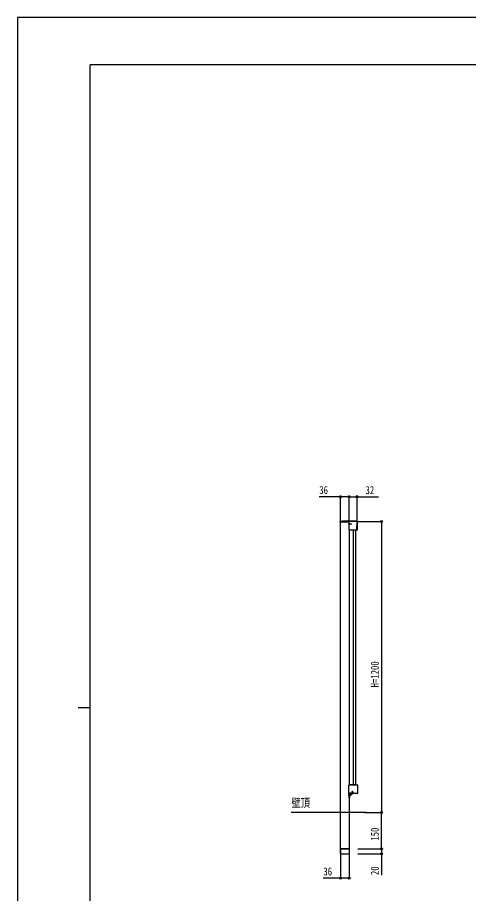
# Model space of a CAD drawing. Units: millimetres, scale not verified. Extents: x -4205 to 4205, y -2970 to 2970.
# Drawn here: x -4205 to -2344, y -642 to 2970 of the extents above; entities that cross this region are included whole.
import ezdxf
from ezdxf.enums import TextEntityAlignment as Align

# ---------------------------------------------------------------- set-up
doc = ezdxf.new("R2010")
doc.units = ezdxf.units.MM
doc.header["$LTSCALE"] = 16
for name, color, linetype in [('0-2_USER1', 3, 'Continuous'), ('0-3_YKK_11', 7, 'Continuous'), ('0-4_YKK_A1', 4, 'Continuous'), ('0-5_YKK_D', 6, 'Continuous'), ('0-6_YKK_ZWAK', 7, 'Continuous')]:
    doc.layers.add(name, color=color, linetype=linetype)
doc.styles.add('ＭＳ ゴシック', font='')
doc.styles.get('ＭＳ ゴシック').set_extended_font_data('MS Gothic')

msp = doc.modelspace()

# ---------------------------------------------------------------- linework, layer by layer
at = {"layer": '0-3_YKK_11'}
msp.add_line((-2810.4, -193.95), (-2835.9, -193.95), dxfattribs=at)
at = {"layer": '0-4_YKK_A1'}
for p, q in [((-2873.9, 888.55), (-2873.9, 891.55)), ((-2840.4, 888.55), (-2873.9, 888.55)), ((-2872.4, 893.05), (-2804.91, 893.05)), ((-2872.4, 891.55), (-2872.4, 888.55)), ((-2871.9, -308.45), (-2871.9, 888.55)), ((-2862.6, 894.05), (-2804.6, 894.05)), ((-2843.07, 893.05), (-2835.12, 893.05)), ((-2841.35, 891.55), (-2841.35, 893.05)), ((-2835.9, 893.05), (-2840.4, 888.55)), ((-2839.4, 881.55), (-2825.24, 881.55)), ((-2837.95, 893.26), (-2839.1, 892.65)), ((-2838.67, 895.53), (-2838.67, 894.65)), ((-2838.13, 891.75), (-2838.13, 858.25)), ((-2837.02, 895.13), (-2837.95, 893.26)), ((-2837.91, 893.05), (-2837.91, 891.04)), ((-2837.86, 883.6), (-2836.05, 882.7)), ((-2837.86, 879.5), (-2836.05, 880.41)), ((-2802.65, 892.73), (-2837.15, 892.73)), ((-2836.85, 891.55), (-2836.85, 893.05)), ((-2835.44, 881.55), (-2836.05, 882.7)), ((-2835.44, 881.55), (-2836.05, 880.41)), ((-2835.9, 885.15), (-2835.9, 877.95)), ((-2835.62, 893.05), (-2835.62, 891.55)), ((-2834.19, 893.05), (-2834.19, 891.55)), ((-2820.62, 893.05), (-2820.62, 891.55)), ((-2819.19, 893.05), (-2819.19, 891.55)), ((-2804.19, 858.05), (-2803.9, 891.55)), ((-2802.69, 858.04), (-2802.41, 890.53)), ((-2801.67, 858.25), (-2801.67, 891.75)), ((-2801.65, 862.53), (-2801.4, 890.82)), ((-2837.15, 857.27), (-2836.93, 857.27)), ((-2836.92, 857.27), (-2836.65, 857.46)), ((-2835.9, 857.46), (-2835.9, -194.36)), ((-2827.9, 857.53), (-2811.9, 857.53)), ((-2820.4, 857.53), (-2820.4, -193.95)), ((-2811.9, 857.53), (-2810.9, 857.46)), ((-2810.9, 857.46), (-2803.15, 857.46)), ((-2810.4, 857.46), (-2810.4, -193.95)), ((-2804.19, 858.05), (-2802.69, 858.04)), ((-2802.87, 857.27), (-2803.15, 857.46)), ((-2802.87, 857.27), (-2802.65, 857.27)), ((-2838.13, -228.65), (-2838.13, -195.15)), ((-2837.15, -194.17), (-2836.93, -194.17)), ((-2836.92, -194.17), (-2836.65, -194.36)), ((-2829.6, -194.36), (-2829.6, -193.95)), ((-2827.9, -194.42), (-2811.9, -194.42)), ((-2817.4, -194.42), (-2817.4, -193.95)), ((-2811.9, -194.42), (-2810.9, -194.36)), ((-2810.9, -194.36), (-2803.15, -194.36)), ((-2802.87, -194.17), (-2803.15, -194.36)), ((-2802.87, -194.17), (-2802.65, -194.17)), ((-2801.67, -195.15), (-2801.67, -228.65)), ((-2826.9, -236.45), (-2839.94, -236.45)), ((-2802.65, -229.63), (-2837.15, -229.63)), ((-2835.9, -247.45), (-2835.9, -230.95)), ((-2835.9, -231.45), (-2835.9, -247.45)), ((-2835.9, -247.45), (-2835.9, -308.45)), ((-2834.4, -247.45), (-2835.9, -247.45)), ((-2834.4, -247.45), (-2835.9, -247.45)), ((-2834.4, -230.45), (-2834.4, -247.45)), ((-2834.4, -232.2), (-2834.4, -238.45)), ((-2834.4, -232.2), (-2833.89, -232.2)), ((-2834.4, -240.7), (-2834.4, -234.45)), ((-2834.4, -240.7), (-2833.89, -240.7)), ((-2833.9, -229.95), (-2823.1, -229.95)), ((-2833.89, -232.2), (-2833.89, -238.45)), ((-2833.89, -240.7), (-2833.89, -234.45)), ((-2822.6, -228.45), (-2833.4, -228.45)), ((-2833.4, -241.45), (-2833.4, -231.95)), ((-2832.4, -230.95), (-2823.1, -230.95)), ((-2825.1, -221.45), (-2825.6, -221.95)), ((-2825.1, -221.45), (-2822.6, -221.45)), ((-2822.1, -223.45), (-2822.1, -227.95)), ((-2820.6, -223.45), (-2820.6, -227.45)), ((-2819.6, -225.45), (-2819.6, -227.45)), ((-2766.56, -308.45), (-3075.77, -308.45)), ((-2835.9, -308.45), (-2835.9, -458.45)), ((-2835.7, -459.45), (-2872.1, -459.45)), ((-2872.1, -478.45), (-2835.7, -478.45))]:
    msp.add_line(p, q, dxfattribs=at)
for points in [[(-2803.9, 891.55), (-2837.4, 891.55), (-2872.4, 891.55)], [(-2841.17, 895.13), (-2840.24, 893.26), (-2839.1, 892.65)], [(-2839.52, 895.53), (-2839.52, 894.65), (-2838.67, 894.65)], [(-2836.65, 857.46), (-2828.9, 857.46), (-2827.9, 857.53)], [(-2836.65, -194.36), (-2828.9, -194.36), (-2827.9, -194.42)], [(-2832.3, -234.37), (-2834.21, -235.3), (-2834.82, -236.45)], [(-2832.3, -238.52), (-2834.21, -237.59), (-2834.82, -236.45)], [(-2825.6, -221.95), (-2825.6, -222.95), (-2822.6, -222.95)], [(-2835.9, -458.45), (-2871.9, -458.45), (-2871.9, -308.45)], [(-2872.1, -478.45), (-2872.1, -458.45), (-2835.7, -458.45), (-2835.7, -478.45)]]:
    msp.add_lwpolyline(points, dxfattribs=at)
for centre, radius, start, end in [((-2872.4, 891.55), 1.5, 90, 180), ((-2862.6, 893.05), 1, 90, 180), ((-2843.07, 893.32), 0.274, 142.28591, 270), ((-2839.1, 890.25), 5.3, 94.59941, 142.28591), ((-2839.1, 890.25), 5.3, 37.71409, 85.40059), ((-2834.2, 881.55), 4.2, 117.28096, 242.71904), ((-2837.15, 891.75), 0.981, 90, 180), ((-2836.05, 885.15), 0.154, 0, 117.28096), ((-2836.05, 877.95), 0.154, 242.71904, 0), ((-2835.12, 893.32), 0.274, 270, 37.71409), ((-2804.91, 890.55), 2.5, 359.5, 90), ((-2804.6, 890.85), 3.2, 359.5, 90), ((-2802.65, 891.75), 0.981, 0, 90), ((-2837.15, 858.25), 0.981, 180, 270), ((-2802.65, 862.54), 1, 269.5, 359.5), ((-2802.65, 858.25), 0.981, 270, 0), ((-2837.15, -195.15), 0.981, 90, 180), ((-2802.65, -195.15), 0.981, 0, 90), ((-2837.15, -228.65), 0.981, 180, 270), ((-2833.4, -230.95), 2.5, 90, 180), ((-2833.9, -230.45), 0.5, 90, 180), ((-2834.4, -241.45), 1, 270, 0), ((-2834.4, -241.45), 1, 270, 0), ((-2837.43, -236.45), 5.53, 43.21261, 50.20587), ((-2837.43, -236.45), 5.53, 309.79413, 316.78739), ((-2832.4, -231.95), 1, 90, 180), ((-2837.43, -236.45), 5.53, 316.78739, 43.21261), ((-2823.1, -227.45), 2.5, 270, 0), ((-2823.1, -227.45), 3.5, 270, 0), ((-2822.6, -223.45), 2, 0, 90), ((-2822.6, -223.45), 0.5, 0, 90), ((-2822.6, -227.95), 0.5, 270, 0), ((-2820.6, -225.45), 1, 0, 90), ((-2802.65, -228.65), 0.981, 270, 0)]:
    msp.add_arc(centre, radius, start, end, dxfattribs=at)
at = {"layer": '0-5_YKK_D'}
for p, q in [((-2871.9, 889.55), (-2871.9, 995.05)), ((-2835.9, 892.55), (-2835.9, 995.05)), ((-2835.9, 900.77), (-2835.9, 995.05)), ((-2803.9, 888.37), (-2803.9, 995.05)), ((-2802.9, 891.55), (-2702.3, 891.55)), ((-2703.3, 891.55), (-2703.3, -308.45)), ((-2772.9, -308.45), (-2702.3, -308.45)), ((-2772.9, -308.45), (-2702.3, -308.45)), ((-2703.3, -458.45), (-2703.3, -308.45)), ((-2871.9, -459.45), (-2871.9, -579.45)), ((-2835.9, -459.45), (-2835.9, -579.45)), ((-2800.9, -458.45), (-2702.3, -458.45)), ((-2800.9, -458.45), (-2702.3, -458.45)), ((-2800.9, -478.45), (-2702.3, -478.45))]:
    msp.add_line(p, q, dxfattribs=at)
for points in [[(-2835.9, 994.05), (-2871.9, 994.05), (-2960.7, 994.05)], [(-2835.9, 994.05), (-2803.9, 994.05), (-2715.1, 994.05)], [(-2703.3, -458.45), (-2703.3, -478.45), (-2703.3, -567.25)], [(-2835.9, -578.45), (-2871.9, -578.45), (-2943.7, -578.45)]]:
    msp.add_lwpolyline(points, dxfattribs=at)
for centre in [(-2871.9, 994.05), (-2835.9, 994.05), (-2835.9, 994.05), (-2803.9, 994.05), (-2703.3, 891.55), (-2703.3, -308.45), (-2703.3, -308.45), (-2703.3, -458.45), (-2703.3, -458.45), (-2703.3, -478.45), (-2871.9, -578.45), (-2835.9, -578.45)]:
    msp.add_circle(centre, 4.25, dxfattribs=at)
at = {"layer": '0-6_YKK_ZWAK'}
for p, q in [((3895.02, 2775), (-3904.98, 2775)), ((-3904.98, -2525), (-3904.98, 2775)), ((-3954.98, 125), (-3904.98, 125))]:
    msp.add_line(p, q, dxfattribs=at)
msp.add_lwpolyline([(-4205, -2970), (4205, -2970), (4205, 2970), (-4205, 2970)], close=True, dxfattribs=at)

# ---------------------------------------------------------------- texts
at = {"layer": '0-2_USER1', "style": 'ＭＳ ゴシック', "width": 0.8}
msp.add_text('壁頂', height=33.99, dxfattribs=at).set_placement((-3074.2, -295.61), align=Align.BOTTOM_LEFT)
at = {"layer": '0-5_YKK_D', "style": 'ＭＳ ゴシック', "width": 0.8}
for s, p in [('36', (-2959.7, 995.05)), ('32', (-2768.9, 995.05)), ('36', (-2942.7, -577.45))]:
    msp.add_text(s, height=32.99, dxfattribs=at).set_placement(p, align=Align.BOTTOM_LEFT)
for s, p in [('H=1200', (-2704.1, 207.55)), ('150', (-2704.3, -424.25)), ('20', (-2704.3, -566.25))]:
    msp.add_text(s, height=32.99, rotation=90, dxfattribs=at).set_placement(p, align=Align.BOTTOM_LEFT)

doc.saveas('drawing.dxf')
